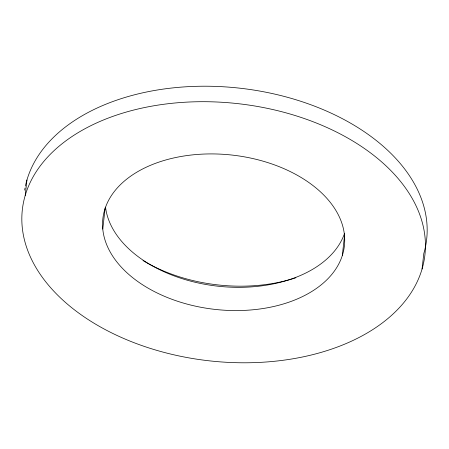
<?xml version="1.0" encoding="UTF-8"?>
<svg xmlns="http://www.w3.org/2000/svg" width="449" height="449" viewBox="0 0 449 449"><rect width="100%" height="100%" fill="white"/><g stroke="black" fill="none" stroke-linecap="round" stroke-linejoin="round"><path stroke-width="0.67" d="M25.206 195.472L26.94 179.987M102.782 229.074L105.156 207.893M342.301 255.565A121.527 77.632 6.4 0 0 185.128 155.825A121.527 77.632 6.4 0 0 143.461 285.339A121.527 77.632 6.4 0 0 342.301 255.565L344.602 235.068M422.06 269.013A202.55 129.385 6.4 0 0 156.263 105.38A202.55 129.385 6.4 0 0 92.573 322.337A202.55 129.385 6.4 0 0 422.06 269.013L423.794 253.528A202.55 129.385 6.4 0 0 257.384 90.653A202.55 129.385 6.4 0 0 25.413 186.015M24.639 190.101A202.55 129.385 6.4 0 1 25.004 188.052M295.88 277.757A131.748 84.154 6.4 0 1 143.012 260.566M344.484 233.581A121.527 77.632 6.4 0 1 217.877 286.193A121.527 77.632 6.4 0 1 105.526 207.152"/></g></svg>
